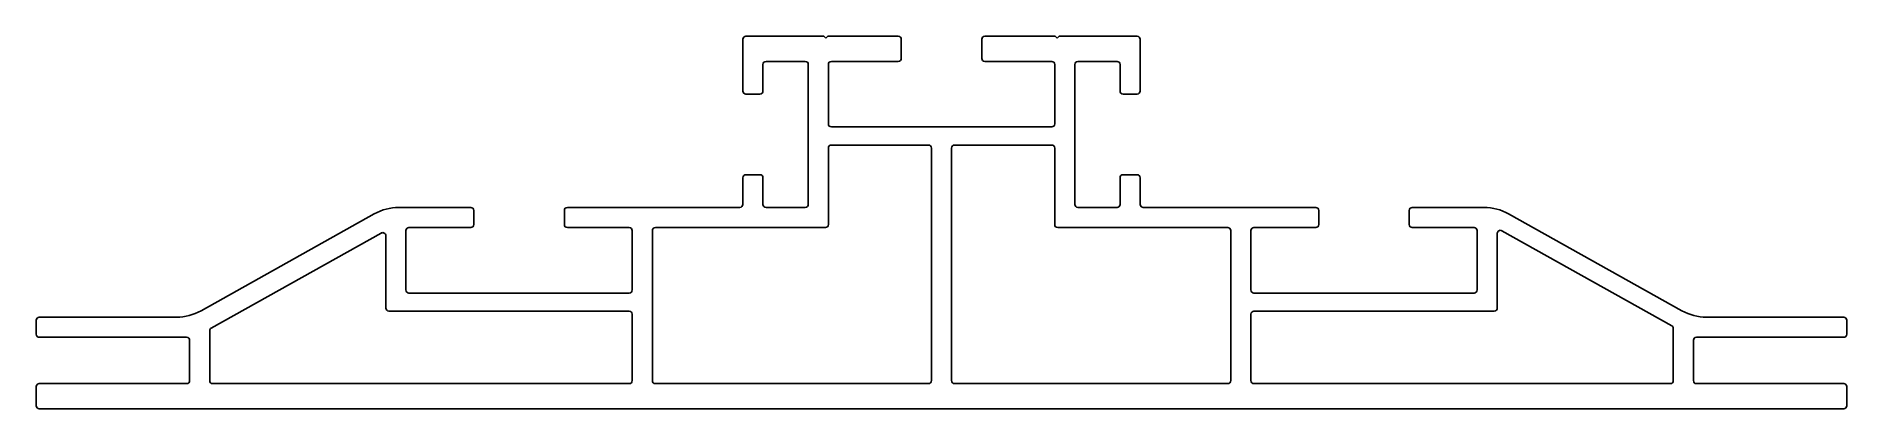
# Model space of a CAD drawing. Extents: x 2275 to 2455, y 1096 to 1133.
import ezdxf

# ---------------------------------------------------------------- set-up
doc = ezdxf.new("R2010")
doc.units = 0
doc.layers.get('0').update_dxf_attribs({"linetype": 'CONTINUOUS'})

msp = doc.modelspace()

# ---------------------------------------------------------------- linework, layer by layer
for p, q in [((2345.21, 1132.43), (2345.21, 1127.28)), ((2353.26, 1132.73), (2345.51, 1132.73)), ((2353.46, 1132.53), (2353.26, 1132.73)), ((2353.66, 1132.73), (2353.46, 1132.53)), ((2360.66, 1132.73), (2353.66, 1132.73)), ((2360.96, 1130.53), (2360.96, 1132.43)), ((2368.96, 1132.43), (2368.96, 1130.53)), ((2376.26, 1132.73), (2369.26, 1132.73)), ((2376.46, 1132.53), (2376.26, 1132.73)), ((2376.66, 1132.73), (2376.46, 1132.53)), ((2384.41, 1132.73), (2376.66, 1132.73)), ((2384.71, 1127.28), (2384.71, 1132.43)), ((2347.21, 1127.28), (2347.21, 1129.93)), ((2347.51, 1130.23), (2351.41, 1130.23)), ((2351.71, 1129.93), (2351.71, 1116.03)), ((2353.71, 1124.03), (2353.71, 1129.93)), ((2354.01, 1130.23), (2360.66, 1130.23)), ((2369.26, 1130.23), (2375.91, 1130.23)), ((2376.21, 1129.93), (2376.21, 1124.03)), ((2378.21, 1116.03), (2378.21, 1129.93)), ((2378.51, 1130.23), (2382.41, 1130.23)), ((2382.71, 1129.93), (2382.71, 1127.28)), ((2345.51, 1126.98), (2346.91, 1126.98)), ((2383.01, 1126.98), (2384.41, 1126.98)), ((2375.91, 1123.73), (2354.01, 1123.73)), ((2353.71, 1114.03), (2353.71, 1121.63)), ((2354.01, 1121.93), (2363.66, 1121.93)), ((2363.96, 1121.63), (2363.96, 1098.53)), ((2365.96, 1098.53), (2365.96, 1121.63)), ((2366.26, 1121.93), (2375.91, 1121.93)), ((2376.21, 1121.63), (2376.21, 1114.03)), ((2345.21, 1118.68), (2345.21, 1116.03)), ((2346.91, 1118.98), (2345.51, 1118.98)), ((2347.21, 1116.03), (2347.21, 1118.68)), ((2382.71, 1118.68), (2382.71, 1116.03)), ((2384.41, 1118.98), (2383.01, 1118.98)), ((2384.71, 1116.03), (2384.71, 1118.68)), ((2308.57, 1115.1), (2291.34, 1105.47)), ((2318.16, 1115.73), (2311.01, 1115.73)), ((2318.46, 1114.03), (2318.46, 1115.43)), ((2327.46, 1115.43), (2327.46, 1114.03)), ((2344.91, 1115.73), (2327.76, 1115.73)), ((2351.41, 1115.73), (2347.51, 1115.73)), ((2382.41, 1115.73), (2378.51, 1115.73)), ((2402.16, 1115.73), (2385.01, 1115.73)), ((2402.46, 1114.03), (2402.46, 1115.43)), ((2411.46, 1115.43), (2411.46, 1114.03)), ((2418.9, 1115.73), (2411.76, 1115.73)), ((2438.57, 1105.47), (2421.34, 1115.1)), ((2292.36, 1103.75), (2309.26, 1113.19)), ((2309.71, 1112.93), (2309.71, 1105.73)), ((2311.71, 1107.53), (2311.71, 1113.43)), ((2312.01, 1113.73), (2318.16, 1113.73)), ((2327.76, 1113.73), (2333.91, 1113.73)), ((2334.21, 1113.43), (2334.21, 1107.53)), ((2336.21, 1098.53), (2336.21, 1113.43)), ((2336.51, 1113.73), (2353.41, 1113.73)), ((2376.51, 1113.73), (2393.41, 1113.73)), ((2393.71, 1113.43), (2393.71, 1098.53)), ((2395.71, 1107.53), (2395.71, 1113.43)), ((2396.01, 1113.73), (2402.16, 1113.73)), ((2411.76, 1113.73), (2417.91, 1113.73)), ((2418.21, 1113.43), (2418.21, 1107.53)), ((2420.21, 1105.73), (2420.21, 1113.16)), ((2420.65, 1113.42), (2437.55, 1103.98)), ((2333.91, 1107.23), (2312.01, 1107.23)), ((2417.91, 1107.23), (2396.01, 1107.23)), ((2310.01, 1105.43), (2333.91, 1105.43)), ((2396.01, 1105.43), (2419.91, 1105.43)), ((2274.96, 1104.53), (2274.96, 1103.13)), ((2288.9, 1104.83), (2275.26, 1104.83)), ((2292.21, 1098.53), (2292.21, 1103.48)), ((2334.21, 1105.13), (2334.21, 1098.53)), ((2395.71, 1098.53), (2395.71, 1105.13)), ((2437.71, 1103.71), (2437.71, 1098.53)), ((2454.66, 1104.83), (2441.01, 1104.83)), ((2454.96, 1103.13), (2454.96, 1104.53)), ((2275.26, 1102.83), (2289.91, 1102.83)), ((2290.21, 1102.53), (2290.21, 1098.53)), ((2439.71, 1098.53), (2439.71, 1102.53)), ((2440.01, 1102.83), (2454.66, 1102.83)), ((2289.91, 1098.23), (2275.26, 1098.23)), ((2333.91, 1098.23), (2292.51, 1098.23)), ((2363.66, 1098.23), (2336.51, 1098.23)), ((2393.41, 1098.23), (2366.26, 1098.23)), ((2437.41, 1098.23), (2396.01, 1098.23)), ((2454.66, 1098.23), (2440.01, 1098.23)), ((2274.96, 1097.93), (2274.96, 1096.03)), ((2454.96, 1096.03), (2454.96, 1097.93)), ((2275.26, 1095.73), (2454.66, 1095.73))]:
    msp.add_line(p, q)
for centre, radius, start, end in [((2345.51, 1132.43), 0.3, 90, 180), ((2360.66, 1132.43), 0.3, 0, 90), ((2369.26, 1132.43), 0.3, 90, 180), ((2384.41, 1132.43), 0.3, 0, 90), ((2360.66, 1130.53), 0.3, 270, 0), ((2369.26, 1130.53), 0.3, 180, 270), ((2347.51, 1129.93), 0.3, 90, 180), ((2351.41, 1129.93), 0.3, 0, 90), ((2354.01, 1129.93), 0.3, 90, 180), ((2375.91, 1129.93), 0.3, 0, 90), ((2378.51, 1129.93), 0.3, 90, 180), ((2382.41, 1129.93), 0.3, 0, 90), ((2345.51, 1127.28), 0.3, 180, 270), ((2346.91, 1127.28), 0.3, 270, 0), ((2383.01, 1127.28), 0.3, 180, 270), ((2384.41, 1127.28), 0.3, 270, 0), ((2354.01, 1124.03), 0.3, 180, 270), ((2375.91, 1124.03), 0.3, 270, 0), ((2354.01, 1121.63), 0.3, 90, 180), ((2363.66, 1121.63), 0.3, 0, 90), ((2366.26, 1121.63), 0.3, 90, 180), ((2375.91, 1121.63), 0.3, 0, 90), ((2345.51, 1118.68), 0.3, 90, 180), ((2346.91, 1118.68), 0.3, 0, 90), ((2383.01, 1118.68), 0.3, 90, 180), ((2384.41, 1118.68), 0.3, 0, 90), ((2344.91, 1116.03), 0.3, 270, 0), ((2347.51, 1116.03), 0.3, 180, 270), ((2351.41, 1116.03), 0.3, 270, 0), ((2378.51, 1116.03), 0.3, 180, 270), ((2382.41, 1116.03), 0.3, 270, 0), ((2385.01, 1116.03), 0.3, 180, 270), ((2311.01, 1110.73), 5, 90, 119.2041), ((2318.16, 1115.43), 0.3, 0, 90), ((2327.76, 1115.43), 0.3, 90, 180), ((2402.16, 1115.43), 0.3, 0, 90), ((2411.76, 1115.43), 0.3, 90, 180), ((2418.9, 1110.73), 5, 60.7959, 90), ((2309.41, 1112.93), 0.3, 0, 119.2041), ((2312.01, 1113.43), 0.3, 90, 180), ((2318.16, 1114.03), 0.3, 270, 360), ((2327.76, 1114.03), 0.3, 180, 270), ((2333.91, 1113.43), 0.3, 0, 90), ((2336.51, 1113.43), 0.3, 90, 180), ((2353.41, 1114.03), 0.3, 270, 0), ((2376.51, 1114.03), 0.3, 180, 270), ((2393.41, 1113.43), 0.3, 0, 90), ((2396.01, 1113.43), 0.3, 90, 180), ((2402.16, 1114.03), 0.3, 270, 0), ((2411.76, 1114.03), 0.3, 180, 270), ((2417.91, 1113.43), 0.3, 0, 90), ((2420.51, 1113.16), 0.3, 60.7959, 180), ((2312.01, 1107.53), 0.3, 180, 270), ((2333.91, 1107.53), 0.3, 270, 0), ((2396.01, 1107.53), 0.3, 180, 270), ((2417.91, 1107.53), 0.3, 270, 0), ((2288.9, 1109.83), 5, 270, 299.2041), ((2310.01, 1105.73), 0.3, 180, 270), ((2333.91, 1105.13), 0.3, 0, 90), ((2396.01, 1105.13), 0.3, 90, 180), ((2419.91, 1105.73), 0.3, 270, 0), ((2441.01, 1109.83), 5, 240.7959, 270), ((2275.26, 1104.53), 0.3, 90, 180), ((2292.51, 1103.48), 0.3, 119.2041, 180), ((2437.41, 1103.71), 0.3, 0, 60.7959), ((2454.66, 1104.53), 0.3, 0, 90), ((2275.26, 1103.13), 0.3, 180, 270), ((2289.91, 1102.53), 0.3, 0, 90), ((2440.01, 1102.53), 0.3, 90, 180), ((2454.66, 1103.13), 0.3, 270, 0), ((2275.26, 1097.93), 0.3, 90, 180), ((2289.91, 1098.53), 0.3, 270, 0), ((2292.51, 1098.53), 0.3, 180, 270), ((2333.91, 1098.53), 0.3, 270, 360), ((2336.51, 1098.53), 0.3, 180, 270), ((2363.66, 1098.53), 0.3, 270, 360), ((2366.26, 1098.53), 0.3, 180, 270), ((2393.41, 1098.53), 0.3, 270, 0), ((2396.01, 1098.53), 0.3, 180, 270), ((2437.41, 1098.53), 0.3, 270, 0), ((2440.01, 1098.53), 0.3, 180, 270), ((2454.66, 1097.93), 0.3, 0, 90), ((2275.26, 1096.03), 0.3, 180, 270), ((2454.66, 1096.03), 0.3, 270, 0)]:
    msp.add_arc(centre, radius, start, end)

doc.saveas('drawing.dxf')
